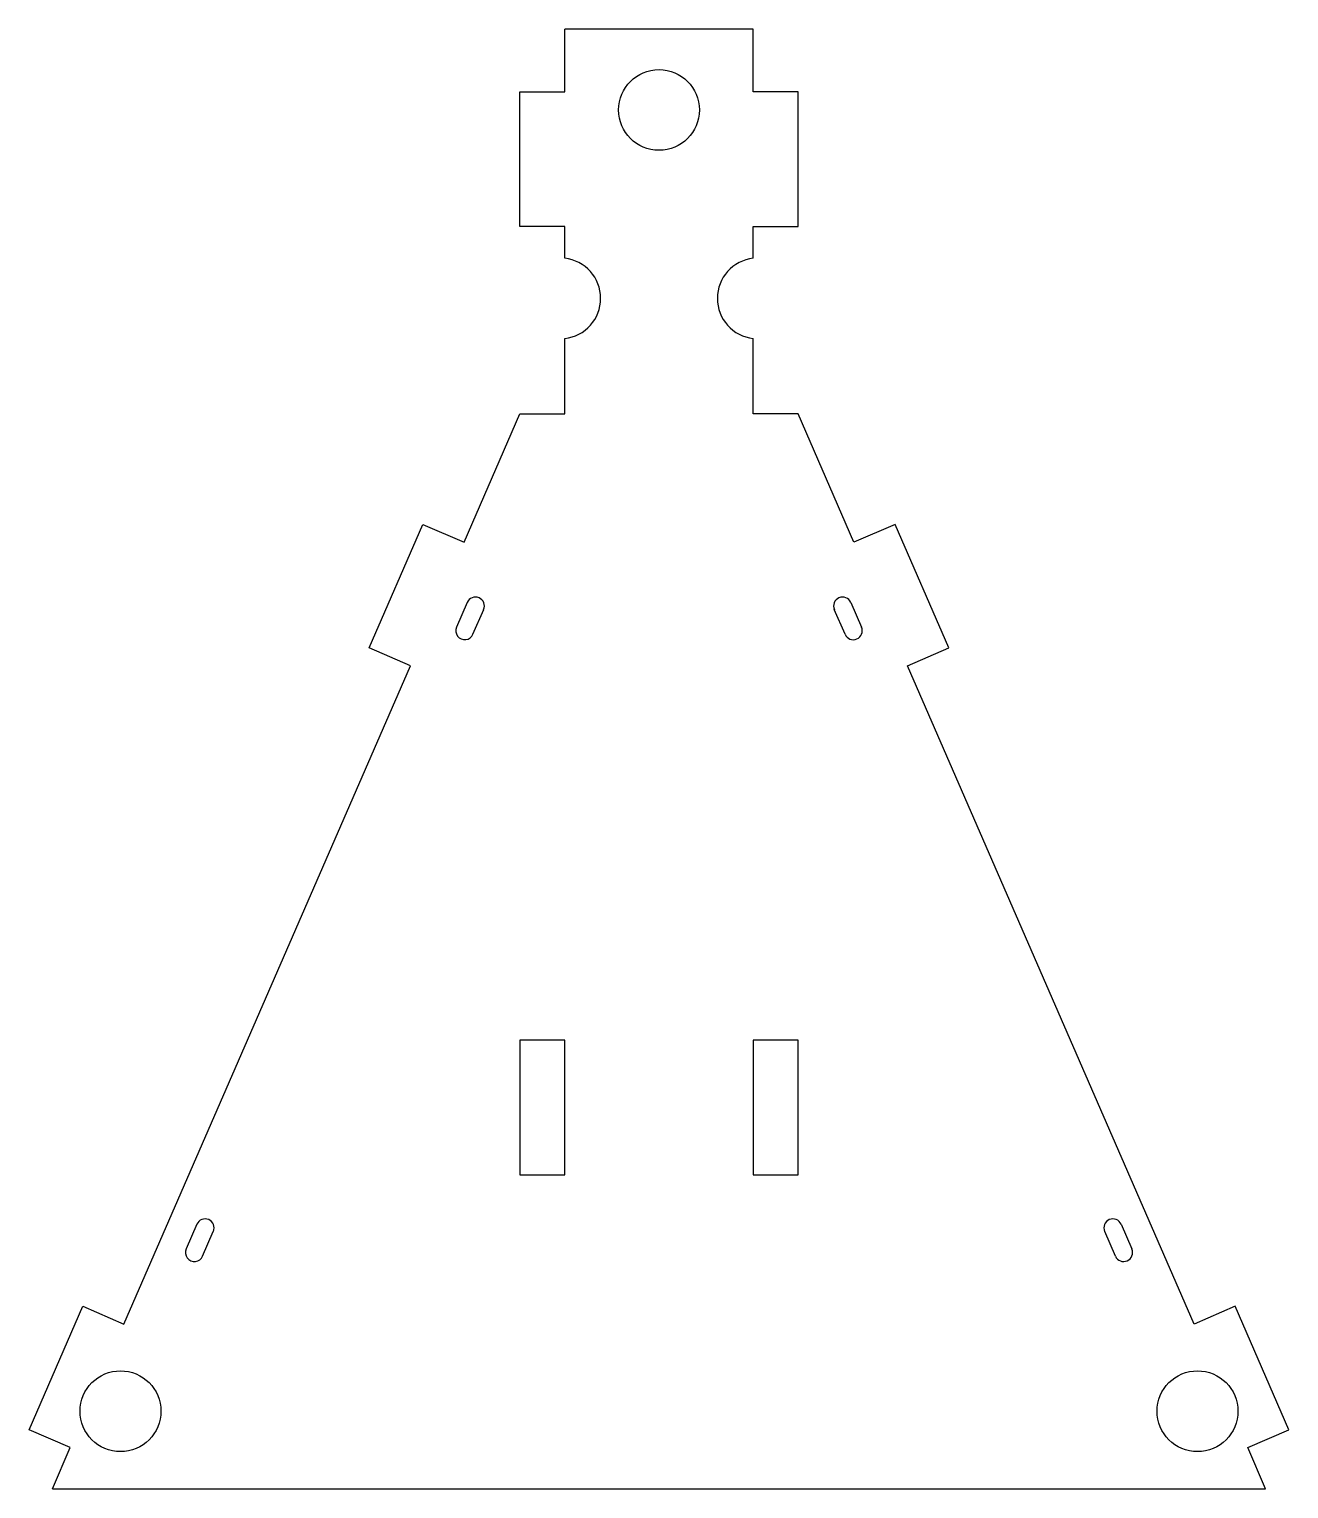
# Model space of a CAD drawing. Header units: millimetres. Extents: x -70 to 70, y 0 to 163.
import ezdxf

# ---------------------------------------------------------------- set-up
doc = ezdxf.new("R2010")
doc.units = ezdxf.units.MM

msp = doc.modelspace()

# ---------------------------------------------------------------- linework, layer by layer
at = {"color": 7, "linetype": 'Continuous', "lineweight": 25}
for p, q in [((10.5, 162.65), (-10.5, 162.65)), ((-10.5, 155.65), (-10.5, 162.65)), ((10.5, 155.65), (10.5, 162.65)), ((-15.5, 155.65), (-10.5, 155.65)), ((-15.5, 140.65), (-15.5, 155.65)), ((15.5, 155.65), (10.5, 155.65)), ((15.5, 140.65), (15.5, 155.65)), ((-10.5, 140.65), (-15.5, 140.65)), ((-10.5, 137.12), (-10.5, 140.65)), ((10.5, 137.12), (10.5, 140.65)), ((10.5, 140.65), (15.5, 140.65)), ((-10.5, 119.79), (-10.5, 128.18)), ((10.5, 119.79), (10.5, 128.18)), ((-21.72, 105.47), (-15.5, 119.79)), ((-15.5, 119.79), (-10.5, 119.79)), ((15.5, 119.79), (10.5, 119.79)), ((21.72, 105.47), (15.5, 119.79)), ((-32.29, 93.7), (-26.31, 107.46)), ((-26.31, 107.46), (-21.72, 105.47)), ((26.31, 107.46), (21.72, 105.47)), ((32.29, 93.7), (26.31, 107.46)), ((-21.36, 98.77), (-22.56, 96.02)), ((-20.73, 95.22), (-19.53, 97.97)), ((20.73, 95.22), (19.53, 97.97)), ((21.36, 98.77), (22.56, 96.02)), ((-27.7, 91.71), (-32.29, 93.7)), ((27.7, 91.71), (32.29, 93.7)), ((-59.6, 18.34), (-27.7, 91.71)), ((59.6, 18.34), (27.7, 91.71)), ((-15.5, 50), (-15.5, 35)), ((-10.5, 50), (-15.5, 50)), ((-10.5, 35), (-10.5, 50)), ((10.5, 50), (10.5, 35)), ((15.5, 50), (10.5, 50)), ((15.5, 35), (15.5, 50)), ((-15.5, 35), (-10.5, 35)), ((10.5, 35), (15.5, 35)), ((-51.48, 29.48), (-52.68, 26.73)), ((51.48, 29.48), (52.68, 26.73)), ((-50.84, 25.93), (-49.65, 28.69)), ((50.84, 25.93), (49.65, 28.69)), ((-70.16, 6.58), (-64.18, 20.34)), ((-64.18, 20.34), (-59.6, 18.34)), ((64.18, 20.34), (59.6, 18.34)), ((70.16, 6.58), (64.18, 20.34)), ((-65.58, 4.59), (-70.16, 6.58)), ((65.58, 4.59), (70.16, 6.58)), ((-67.57, 0), (-65.58, 4.59)), ((67.57, 0), (65.58, 4.59)), ((-67.57, 0), (67.57, 0))]:
    msp.add_line(p, q, dxfattribs=at)
for centre in [(0, 153.65), (-59.99, 8.65), (59.99, 8.65)]:
    msp.add_circle(centre, 4.5, dxfattribs=at)
for centre, radius, start, end in [((-11, 132.65), 4.5, 276.3794, 83.6206), ((11, 132.65), 4.5, 96.3794, 263.6206), ((-20.45, 98.37), 1, 336.5065, 156.5065), ((20.45, 98.37), 1, 23.4935, 203.4935), ((-21.64, 95.62), 1, 156.5065, 336.5065), ((21.64, 95.62), 1, 203.4935, 23.4935), ((-50.56, 29.08), 1, 336.5065, 156.5065), ((50.56, 29.08), 1, 23.4935, 203.4935), ((-51.76, 26.33), 1, 156.5065, 336.5065), ((51.76, 26.33), 1, 203.4935, 23.4935)]:
    msp.add_arc(centre, radius, start, end, dxfattribs=at)

doc.saveas('drawing.dxf')
